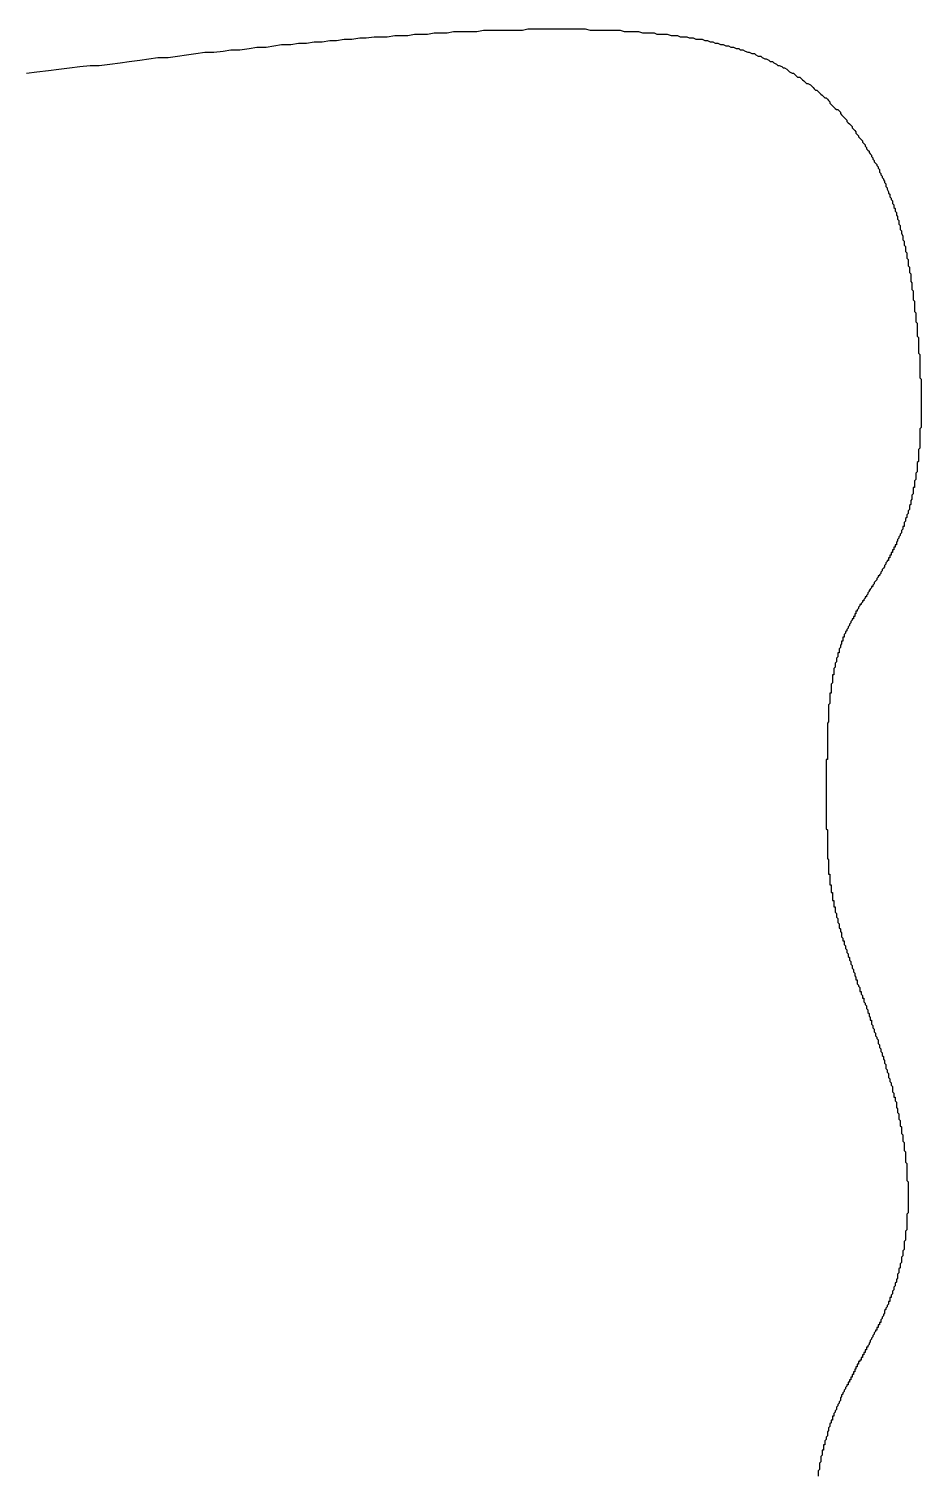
# Model space of a CAD drawing. Header units: millimetres. Extents: x 289 to 9778, y -894 to 6380.
# Drawn here: x 7133.62 to 7140.47, y 618.26 to 629.37 of the extents above; entities that cross this region are included whole.
import ezdxf

# ---------------------------------------------------------------- set-up
doc = ezdxf.new("R2010")
doc.units = ezdxf.units.MM

msp = doc.modelspace()

# ---------------------------------------------------------------- linework, layer by layer
msp.add_polyline3d([(7133.6, 629.028, 0), (7133.68, 629.038, 0), (7133.77, 629.048, 0), (7133.85, 629.058, 0), (7133.93, 629.068, 0), (7134.01, 629.078, 0), (7134.09, 629.088, 0), (7134.16, 629.088, 0), (7134.24, 629.098, 0), (7134.32, 629.108, 0), (7134.39, 629.118, 0), (7134.47, 629.128, 0), (7134.54, 629.138, 0), (7134.61, 629.148, 0), (7134.69, 629.148, 0), (7134.76, 629.158, 0), (7134.83, 629.168, 0), (7134.9, 629.178, 0), (7134.97, 629.188, 0), (7135.04, 629.188, 0), (7135.11, 629.198, 0), (7135.17, 629.208, 0), (7135.24, 629.208, 0), (7135.31, 629.218, 0), (7135.37, 629.228, 0), (7135.44, 629.228, 0), (7135.5, 629.238, 0), (7135.56, 629.248, 0), (7135.63, 629.248, 0), (7135.69, 629.258, 0), (7135.75, 629.258, 0), (7135.81, 629.268, 0), (7135.87, 629.268, 0), (7135.93, 629.278, 0), (7135.98, 629.278, 0), (7136.04, 629.288, 0), (7136.1, 629.288, 0), (7136.16, 629.298, 0), (7136.21, 629.298, 0), (7136.27, 629.308, 0), (7136.32, 629.308, 0), (7136.37, 629.308, 0), (7136.43, 629.318, 0), (7136.48, 629.318, 0), (7136.53, 629.318, 0), (7136.58, 629.328, 0), (7136.63, 629.328, 0), (7136.68, 629.328, 0), (7136.73, 629.338, 0), (7136.78, 629.338, 0), (7136.83, 629.338, 0), (7136.88, 629.348, 0), (7136.93, 629.348, 0), (7136.97, 629.348, 0), (7137.02, 629.348, 0), (7137.06, 629.348, 0), (7137.11, 629.358, 0), (7137.15, 629.358, 0), (7137.2, 629.358, 0), (7137.24, 629.358, 0), (7137.28, 629.358, 0), (7137.32, 629.358, 0), (7137.37, 629.358, 0), (7137.41, 629.358, 0), (7137.45, 629.368, 0), (7137.49, 629.368, 0), (7137.53, 629.368, 0), (7137.57, 629.368, 0), (7137.6, 629.368, 0), (7137.64, 629.368, 0), (7137.68, 629.368, 0), (7137.72, 629.368, 0), (7137.75, 629.368, 0), (7137.79, 629.368, 0), (7137.82, 629.368, 0), (7137.86, 629.368, 0), (7137.89, 629.368, 0), (7137.93, 629.358, 0), (7137.96, 629.358, 0), (7138, 629.358, 0), (7138.03, 629.358, 0), (7138.06, 629.358, 0), (7138.09, 629.358, 0), (7138.12, 629.358, 0), (7138.16, 629.358, 0), (7138.19, 629.348, 0), (7138.22, 629.348, 0), (7138.25, 629.348, 0), (7138.28, 629.348, 0), (7138.3, 629.348, 0), (7138.33, 629.338, 0), (7138.36, 629.338, 0), (7138.39, 629.338, 0), (7138.42, 629.338, 0), (7138.44, 629.328, 0), (7138.47, 629.328, 0), (7138.5, 629.328, 0), (7138.52, 629.328, 0), (7138.55, 629.318, 0), (7138.57, 629.318, 0), (7138.6, 629.318, 0), (7138.62, 629.308, 0), (7138.65, 629.308, 0), (7138.67, 629.308, 0), (7138.69, 629.298, 0), (7138.72, 629.298, 0), (7138.74, 629.288, 0), (7138.76, 629.288, 0), (7138.79, 629.288, 0), (7138.81, 629.278, 0), (7138.83, 629.278, 0), (7138.85, 629.268, 0), (7138.87, 629.268, 0), (7138.89, 629.258, 0), (7138.91, 629.258, 0), (7138.93, 629.248, 0), (7138.95, 629.248, 0), (7138.97, 629.238, 0), (7138.99, 629.238, 0), (7139.01, 629.228, 0), (7139.03, 629.228, 0), (7139.05, 629.218, 0), (7139.07, 629.218, 0), (7139.08, 629.208, 0), (7139.1, 629.208, 0), (7139.12, 629.198, 0), (7139.14, 629.188, 0), (7139.15, 629.188, 0), (7139.17, 629.178, 0), (7139.19, 629.178, 0), (7139.2, 629.168, 0), (7139.22, 629.158, 0), (7139.24, 629.158, 0), (7139.25, 629.148, 0), (7139.27, 629.138, 0), (7139.28, 629.138, 0), (7139.3, 629.128, 0), (7139.31, 629.118, 0), (7139.33, 629.118, 0), (7139.34, 629.108, 0), (7139.36, 629.098, 0), (7139.37, 629.088, 0), (7139.38, 629.088, 0), (7139.4, 629.078, 0), (7139.41, 629.068, 0), (7139.42, 629.068, 0), (7139.44, 629.058, 0), (7139.45, 629.048, 0), (7139.46, 629.038, 0), (7139.48, 629.028, 0), (7139.49, 629.028, 0), (7139.5, 629.018, 0), (7139.51, 629.008, 0), (7139.52, 628.998, 0), (7139.54, 628.998, 0), (7139.55, 628.988, 0), (7139.56, 628.978, 0), (7139.57, 628.968, 0), (7139.58, 628.958, 0), (7139.59, 628.948, 0), (7139.6, 628.948, 0), (7139.62, 628.938, 0), (7139.63, 628.928, 0), (7139.64, 628.918, 0), (7139.65, 628.908, 0), (7139.66, 628.898, 0), (7139.67, 628.898, 0), (7139.68, 628.888, 0), (7139.69, 628.878, 0), (7139.7, 628.868, 0), (7139.71, 628.858, 0), (7139.72, 628.848, 0), (7139.73, 628.838, 0), (7139.74, 628.838, 0), (7139.75, 628.828, 0), (7139.76, 628.818, 0), (7139.77, 628.808, 0), (7139.77, 628.798, 0), (7139.78, 628.788, 0), (7139.79, 628.778, 0), (7139.8, 628.768, 0), (7139.81, 628.758, 0), (7139.82, 628.748, 0), (7139.83, 628.748, 0), (7139.84, 628.738, 0), (7139.85, 628.728, 0), (7139.85, 628.718, 0), (7139.86, 628.708, 0), (7139.87, 628.698, 0), (7139.88, 628.688, 0), (7139.89, 628.678, 0), (7139.9, 628.668, 0), (7139.9, 628.658, 0), (7139.91, 628.648, 0), (7139.92, 628.638, 0), (7139.93, 628.628, 0), (7139.94, 628.618, 0), (7139.94, 628.608, 0), (7139.95, 628.598, 0), (7139.96, 628.588, 0), (7139.97, 628.578, 0), (7139.97, 628.568, 0), (7139.98, 628.558, 0), (7139.99, 628.548, 0), (7139.99, 628.538, 0), (7140, 628.528, 0), (7140.01, 628.518, 0), (7140.02, 628.508, 0), (7140.02, 628.498, 0), (7140.03, 628.488, 0), (7140.04, 628.478, 0), (7140.04, 628.468, 0), (7140.05, 628.458, 0), (7140.05, 628.448, 0), (7140.06, 628.438, 0), (7140.07, 628.428, 0), (7140.07, 628.418, 0), (7140.08, 628.408, 0), (7140.09, 628.398, 0), (7140.09, 628.388, 0), (7140.1, 628.378, 0), (7140.1, 628.368, 0), (7140.11, 628.358, 0), (7140.11, 628.348, 0), (7140.12, 628.338, 0), (7140.13, 628.328, 0), (7140.13, 628.318, 0), (7140.14, 628.308, 0), (7140.14, 628.298, 0), (7140.15, 628.288, 0), (7140.15, 628.268, 0), (7140.16, 628.258, 0), (7140.16, 628.248, 0), (7140.17, 628.238, 0), (7140.17, 628.228, 0), (7140.18, 628.218, 0), (7140.18, 628.208, 0), (7140.19, 628.198, 0), (7140.19, 628.188, 0), (7140.2, 628.178, 0), (7140.2, 628.168, 0), (7140.2, 628.158, 0), (7140.21, 628.148, 0), (7140.21, 628.138, 0), (7140.22, 628.118, 0), (7140.22, 628.108, 0), (7140.23, 628.098, 0), (7140.23, 628.088, 0), (7140.23, 628.078, 0), (7140.24, 628.068, 0), (7140.24, 628.058, 0), (7140.25, 628.048, 0), (7140.25, 628.038, 0), (7140.25, 628.028, 0), (7140.26, 628.018, 0), (7140.26, 627.998, 0), (7140.27, 627.988, 0), (7140.27, 627.978, 0), (7140.27, 627.968, 0), (7140.28, 627.958, 0), (7140.28, 627.948, 0), (7140.28, 627.938, 0), (7140.29, 627.928, 0), (7140.29, 627.918, 0), (7140.29, 627.908, 0), (7140.3, 627.898, 0), (7140.3, 627.878, 0), (7140.3, 627.868, 0), (7140.31, 627.858, 0), (7140.31, 627.848, 0), (7140.31, 627.838, 0), (7140.31, 627.828, 0), (7140.32, 627.818, 0), (7140.32, 627.808, 0), (7140.32, 627.798, 0), (7140.33, 627.778, 0), (7140.33, 627.768, 0), (7140.33, 627.758, 0), (7140.33, 627.748, 0), (7140.34, 627.738, 0), (7140.34, 627.728, 0), (7140.34, 627.718, 0), (7140.34, 627.708, 0), (7140.35, 627.698, 0), (7140.35, 627.688, 0), (7140.35, 627.668, 0), (7140.35, 627.658, 0), (7140.36, 627.648, 0), (7140.36, 627.638, 0), (7140.36, 627.628, 0), (7140.36, 627.618, 0), (7140.36, 627.608, 0), (7140.37, 627.598, 0), (7140.37, 627.588, 0), (7140.37, 627.578, 0), (7140.37, 627.558, 0), (7140.37, 627.548, 0), (7140.38, 627.538, 0), (7140.38, 627.528, 0), (7140.38, 627.518, 0), (7140.38, 627.508, 0), (7140.38, 627.498, 0), (7140.39, 627.488, 0), (7140.39, 627.478, 0), (7140.39, 627.468, 0), (7140.39, 627.448, 0), (7140.39, 627.438, 0), (7140.39, 627.428, 0), (7140.4, 627.418, 0), (7140.4, 627.408, 0), (7140.4, 627.398, 0), (7140.4, 627.388, 0), (7140.4, 627.378, 0), (7140.4, 627.368, 0), (7140.41, 627.358, 0), (7140.41, 627.338, 0), (7140.41, 627.328, 0), (7140.41, 627.318, 0), (7140.41, 627.308, 0), (7140.41, 627.298, 0), (7140.41, 627.288, 0), (7140.42, 627.278, 0), (7140.42, 627.268, 0), (7140.42, 627.258, 0), (7140.42, 627.248, 0), (7140.42, 627.238, 0), (7140.42, 627.228, 0), (7140.42, 627.208, 0), (7140.42, 627.198, 0), (7140.43, 627.188, 0), (7140.43, 627.178, 0), (7140.43, 627.168, 0), (7140.43, 627.158, 0), (7140.43, 627.148, 0), (7140.43, 627.138, 0), (7140.43, 627.128, 0), (7140.43, 627.118, 0), (7140.44, 627.108, 0), (7140.44, 627.098, 0), (7140.44, 627.078, 0), (7140.44, 627.068, 0), (7140.44, 627.058, 0), (7140.44, 627.048, 0), (7140.44, 627.038, 0), (7140.44, 627.028, 0), (7140.44, 627.018, 0), (7140.44, 627.008, 0), (7140.45, 626.998, 0), (7140.45, 626.988, 0), (7140.45, 626.978, 0), (7140.45, 626.968, 0), (7140.45, 626.958, 0), (7140.45, 626.948, 0), (7140.45, 626.938, 0), (7140.45, 626.918, 0), (7140.45, 626.908, 0), (7140.45, 626.898, 0), (7140.45, 626.888, 0), (7140.45, 626.878, 0), (7140.46, 626.868, 0), (7140.46, 626.858, 0), (7140.46, 626.848, 0), (7140.46, 626.838, 0), (7140.46, 626.828, 0), (7140.46, 626.818, 0), (7140.46, 626.808, 0), (7140.46, 626.798, 0), (7140.46, 626.788, 0), (7140.46, 626.778, 0), (7140.46, 626.768, 0), (7140.46, 626.748, 0), (7140.46, 626.738, 0), (7140.46, 626.728, 0), (7140.46, 626.718, 0), (7140.46, 626.708, 0), (7140.46, 626.698, 0), (7140.46, 626.688, 0), (7140.47, 626.678, 0), (7140.47, 626.668, 0), (7140.47, 626.658, 0), (7140.47, 626.648, 0), (7140.47, 626.638, 0), (7140.47, 626.628, 0), (7140.47, 626.618, 0), (7140.47, 626.608, 0), (7140.47, 626.598, 0), (7140.47, 626.588, 0), (7140.47, 626.578, 0), (7140.47, 626.568, 0), (7140.47, 626.558, 0), (7140.47, 626.548, 0), (7140.47, 626.538, 0), (7140.47, 626.528, 0), (7140.47, 626.518, 0), (7140.47, 626.508, 0), (7140.47, 626.498, 0), (7140.47, 626.488, 0), (7140.47, 626.478, 0), (7140.47, 626.468, 0), (7140.47, 626.458, 0), (7140.47, 626.438, 0), (7140.47, 626.428, 0), (7140.47, 626.418, 0), (7140.47, 626.408, 0), (7140.47, 626.398, 0), (7140.47, 626.388, 0), (7140.47, 626.378, 0), (7140.47, 626.368, 0), (7140.47, 626.358, 0), (7140.47, 626.348, 0), (7140.47, 626.338, 0), (7140.47, 626.328, 0), (7140.47, 626.318, 0), (7140.47, 626.308, 0), (7140.46, 626.298, 0), (7140.46, 626.298, 0), (7140.46, 626.288, 0), (7140.46, 626.278, 0), (7140.46, 626.268, 0), (7140.46, 626.258, 0), (7140.46, 626.248, 0), (7140.46, 626.238, 0), (7140.46, 626.228, 0), (7140.46, 626.218, 0), (7140.46, 626.208, 0), (7140.46, 626.198, 0), (7140.46, 626.188, 0), (7140.46, 626.178, 0), (7140.46, 626.168, 0), (7140.46, 626.158, 0), (7140.46, 626.148, 0), (7140.45, 626.138, 0), (7140.45, 626.128, 0), (7140.45, 626.118, 0), (7140.45, 626.108, 0), (7140.45, 626.098, 0), (7140.45, 626.088, 0), (7140.45, 626.078, 0), (7140.45, 626.068, 0), (7140.45, 626.058, 0), (7140.45, 626.048, 0), (7140.45, 626.048, 0), (7140.44, 626.038, 0), (7140.44, 626.028, 0), (7140.44, 626.018, 0), (7140.44, 626.008, 0), (7140.44, 625.998, 0), (7140.44, 625.988, 0), (7140.44, 625.978, 0), (7140.44, 625.968, 0), (7140.43, 625.958, 0), (7140.43, 625.948, 0), (7140.43, 625.938, 0), (7140.43, 625.928, 0), (7140.43, 625.928, 0), (7140.43, 625.918, 0), (7140.43, 625.908, 0), (7140.42, 625.898, 0), (7140.42, 625.888, 0), (7140.42, 625.878, 0), (7140.42, 625.868, 0), (7140.42, 625.858, 0), (7140.42, 625.848, 0), (7140.41, 625.848, 0), (7140.41, 625.838, 0), (7140.41, 625.828, 0), (7140.41, 625.818, 0), (7140.41, 625.808, 0), (7140.41, 625.798, 0), (7140.4, 625.788, 0), (7140.4, 625.778, 0), (7140.4, 625.778, 0), (7140.4, 625.768, 0), (7140.4, 625.758, 0), (7140.39, 625.748, 0), (7140.39, 625.738, 0), (7140.39, 625.728, 0), (7140.39, 625.718, 0), (7140.39, 625.718, 0), (7140.38, 625.708, 0), (7140.38, 625.698, 0), (7140.38, 625.688, 0), (7140.38, 625.678, 0), (7140.37, 625.668, 0), (7140.37, 625.668, 0), (7140.37, 625.658, 0), (7140.37, 625.648, 0), (7140.36, 625.638, 0), (7140.36, 625.628, 0), (7140.36, 625.628, 0), (7140.36, 625.618, 0), (7140.35, 625.608, 0), (7140.35, 625.598, 0), (7140.35, 625.588, 0), (7140.35, 625.588, 0), (7140.34, 625.578, 0), (7140.34, 625.568, 0), (7140.34, 625.558, 0), (7140.34, 625.548, 0), (7140.33, 625.548, 0), (7140.33, 625.538, 0), (7140.33, 625.528, 0), (7140.32, 625.518, 0), (7140.32, 625.518, 0), (7140.32, 625.508, 0), (7140.32, 625.498, 0), (7140.31, 625.488, 0), (7140.31, 625.488, 0), (7140.31, 625.478, 0), (7140.3, 625.468, 0), (7140.3, 625.458, 0), (7140.3, 625.458, 0), (7140.29, 625.448, 0), (7140.29, 625.438, 0), (7140.29, 625.438, 0), (7140.28, 625.428, 0), (7140.28, 625.418, 0), (7140.28, 625.408, 0), (7140.27, 625.408, 0), (7140.27, 625.398, 0), (7140.27, 625.388, 0), (7140.26, 625.388, 0), (7140.26, 625.378, 0), (7140.26, 625.368, 0), (7140.25, 625.368, 0), (7140.25, 625.358, 0), (7140.25, 625.348, 0), (7140.24, 625.348, 0), (7140.24, 625.338, 0), (7140.24, 625.328, 0), (7140.23, 625.328, 0), (7140.23, 625.318, 0), (7140.23, 625.308, 0), (7140.22, 625.308, 0), (7140.22, 625.298, 0), (7140.22, 625.288, 0), (7140.21, 625.288, 0), (7140.21, 625.278, 0), (7140.21, 625.278, 0), (7140.2, 625.268, 0), (7140.2, 625.258, 0), (7140.2, 625.258, 0), (7140.19, 625.248, 0), (7140.19, 625.238, 0), (7140.19, 625.238, 0), (7140.18, 625.228, 0), (7140.18, 625.228, 0), (7140.17, 625.218, 0), (7140.17, 625.208, 0), (7140.17, 625.208, 0), (7140.16, 625.198, 0), (7140.16, 625.198, 0), (7140.16, 625.188, 0), (7140.15, 625.178, 0), (7140.15, 625.178, 0), (7140.15, 625.168, 0), (7140.14, 625.168, 0), (7140.14, 625.158, 0), (7140.14, 625.158, 0), (7140.13, 625.148, 0), (7140.13, 625.138, 0), (7140.13, 625.138, 0), (7140.12, 625.128, 0), (7140.12, 625.128, 0), (7140.11, 625.118, 0), (7140.11, 625.118, 0), (7140.11, 625.108, 0), (7140.1, 625.098, 0), (7140.1, 625.098, 0), (7140.1, 625.088, 0), (7140.09, 625.088, 0), (7140.09, 625.078, 0), (7140.09, 625.078, 0), (7140.08, 625.068, 0), (7140.08, 625.068, 0), (7140.08, 625.058, 0), (7140.07, 625.058, 0), (7140.07, 625.048, 0), (7140.07, 625.048, 0), (7140.06, 625.038, 0), (7140.06, 625.028, 0), (7140.06, 625.028, 0), (7140.05, 625.018, 0), (7140.05, 625.018, 0), (7140.05, 625.008, 0), (7140.04, 625.008, 0), (7140.04, 624.998, 0), (7140.04, 624.998, 0), (7140.03, 624.988, 0), (7140.03, 624.988, 0), (7140.03, 624.978, 0), (7140.02, 624.978, 0), (7140.02, 624.968, 0), (7140.02, 624.968, 0), (7140.01, 624.958, 0), (7140.01, 624.958, 0), (7140.01, 624.948, 0), (7140, 624.948, 0), (7140, 624.938, 0), (7140, 624.938, 0), (7139.99, 624.928, 0), (7139.99, 624.928, 0), (7139.99, 624.918, 0), (7139.99, 624.918, 0), (7139.98, 624.908, 0), (7139.98, 624.908, 0), (7139.98, 624.898, 0), (7139.97, 624.898, 0), (7139.97, 624.888, 0), (7139.97, 624.878, 0), (7139.96, 624.878, 0), (7139.96, 624.868, 0), (7139.96, 624.868, 0), (7139.96, 624.858, 0), (7139.95, 624.858, 0), (7139.95, 624.848, 0), (7139.95, 624.848, 0), (7139.95, 624.838, 0), (7139.94, 624.838, 0), (7139.94, 624.828, 0), (7139.94, 624.828, 0), (7139.93, 624.818, 0), (7139.93, 624.818, 0), (7139.93, 624.808, 0), (7139.93, 624.808, 0), (7139.92, 624.798, 0), (7139.92, 624.798, 0), (7139.92, 624.788, 0), (7139.92, 624.788, 0), (7139.91, 624.778, 0), (7139.91, 624.778, 0), (7139.91, 624.768, 0), (7139.91, 624.768, 0), (7139.9, 624.758, 0), (7139.9, 624.758, 0), (7139.9, 624.748, 0), (7139.9, 624.748, 0), (7139.89, 624.738, 0), (7139.89, 624.738, 0), (7139.89, 624.728, 0), (7139.89, 624.728, 0), (7139.88, 624.718, 0), (7139.88, 624.718, 0), (7139.88, 624.708, 0), (7139.88, 624.708, 0), (7139.88, 624.698, 0), (7139.87, 624.698, 0), (7139.87, 624.688, 0), (7139.87, 624.678, 0), (7139.87, 624.678, 0), (7139.87, 624.668, 0), (7139.86, 624.668, 0), (7139.86, 624.658, 0), (7139.86, 624.658, 0), (7139.86, 624.648, 0), (7139.86, 624.648, 0), (7139.85, 624.638, 0), (7139.85, 624.638, 0), (7139.85, 624.628, 0), (7139.85, 624.618, 0), (7139.85, 624.618, 0), (7139.84, 624.608, 0), (7139.84, 624.608, 0), (7139.84, 624.598, 0), (7139.84, 624.598, 0), (7139.84, 624.588, 0), (7139.84, 624.578, 0), (7139.83, 624.578, 0), (7139.83, 624.568, 0), (7139.83, 624.568, 0), (7139.83, 624.558, 0), (7139.83, 624.548, 0), (7139.83, 624.548, 0), (7139.82, 624.538, 0), (7139.82, 624.538, 0), (7139.82, 624.528, 0), (7139.82, 624.518, 0), (7139.82, 624.518, 0), (7139.82, 624.508, 0), (7139.81, 624.498, 0), (7139.81, 624.498, 0), (7139.81, 624.488, 0), (7139.81, 624.478, 0), (7139.81, 624.478, 0), (7139.81, 624.468, 0), (7139.81, 624.468, 0), (7139.8, 624.458, 0), (7139.8, 624.448, 0), (7139.8, 624.448, 0), (7139.8, 624.438, 0), (7139.8, 624.428, 0), (7139.8, 624.428, 0), (7139.8, 624.418, 0), (7139.8, 624.408, 0), (7139.79, 624.408, 0), (7139.79, 624.398, 0), (7139.79, 624.388, 0), (7139.79, 624.388, 0), (7139.79, 624.378, 0), (7139.79, 624.368, 0), (7139.79, 624.358, 0), (7139.79, 624.358, 0), (7139.79, 624.348, 0), (7139.78, 624.338, 0), (7139.78, 624.338, 0), (7139.78, 624.328, 0), (7139.78, 624.318, 0), (7139.78, 624.318, 0), (7139.78, 624.308, 0), (7139.78, 624.298, 0), (7139.78, 624.288, 0), (7139.78, 624.288, 0), (7139.78, 624.278, 0), (7139.78, 624.268, 0), (7139.77, 624.268, 0), (7139.77, 624.258, 0), (7139.77, 624.248, 0), (7139.77, 624.238, 0), (7139.77, 624.238, 0), (7139.77, 624.228, 0), (7139.77, 624.218, 0), (7139.77, 624.218, 0), (7139.77, 624.208, 0), (7139.77, 624.198, 0), (7139.77, 624.188, 0), (7139.77, 624.188, 0), (7139.76, 624.178, 0), (7139.76, 624.168, 0), (7139.76, 624.158, 0), (7139.76, 624.158, 0), (7139.76, 624.148, 0), (7139.76, 624.138, 0), (7139.76, 624.128, 0), (7139.76, 624.128, 0), (7139.76, 624.118, 0), (7139.76, 624.108, 0), (7139.76, 624.098, 0), (7139.76, 624.098, 0), (7139.76, 624.088, 0), (7139.76, 624.078, 0), (7139.76, 624.068, 0), (7139.76, 624.068, 0), (7139.76, 624.058, 0), (7139.76, 624.048, 0), (7139.75, 624.038, 0), (7139.75, 624.038, 0), (7139.75, 624.028, 0), (7139.75, 624.018, 0), (7139.75, 624.008, 0), (7139.75, 624.008, 0), (7139.75, 623.998, 0), (7139.75, 623.988, 0), (7139.75, 623.978, 0), (7139.75, 623.978, 0), (7139.75, 623.968, 0), (7139.75, 623.958, 0), (7139.75, 623.948, 0), (7139.75, 623.948, 0), (7139.75, 623.938, 0), (7139.75, 623.928, 0), (7139.75, 623.918, 0), (7139.75, 623.918, 0), (7139.75, 623.908, 0), (7139.75, 623.898, 0), (7139.75, 623.888, 0), (7139.75, 623.888, 0), (7139.75, 623.878, 0), (7139.75, 623.868, 0), (7139.75, 623.858, 0), (7139.75, 623.848, 0), (7139.75, 623.848, 0), (7139.75, 623.838, 0), (7139.75, 623.828, 0), (7139.75, 623.818, 0), (7139.75, 623.818, 0), (7139.75, 623.808, 0), (7139.75, 623.798, 0), (7139.75, 623.788, 0), (7139.75, 623.788, 0), (7139.75, 623.778, 0), (7139.75, 623.768, 0), (7139.75, 623.758, 0), (7139.74, 623.758, 0), (7139.74, 623.748, 0), (7139.74, 623.738, 0), (7139.74, 623.728, 0), (7139.74, 623.728, 0), (7139.74, 623.718, 0), (7139.74, 623.708, 0), (7139.74, 623.698, 0), (7139.74, 623.698, 0), (7139.74, 623.688, 0), (7139.74, 623.678, 0), (7139.74, 623.668, 0), (7139.74, 623.668, 0), (7139.74, 623.658, 0), (7139.74, 623.648, 0), (7139.74, 623.638, 0), (7139.74, 623.638, 0), (7139.74, 623.628, 0), (7139.74, 623.618, 0), (7139.74, 623.608, 0), (7139.74, 623.608, 0), (7139.74, 623.598, 0), (7139.74, 623.588, 0), (7139.74, 623.588, 0), (7139.74, 623.578, 0), (7139.74, 623.568, 0), (7139.74, 623.558, 0), (7139.74, 623.558, 0), (7139.74, 623.548, 0), (7139.74, 623.538, 0), (7139.74, 623.528, 0), (7139.74, 623.528, 0), (7139.74, 623.518, 0), (7139.74, 623.508, 0), (7139.74, 623.508, 0), (7139.74, 623.498, 0), (7139.74, 623.488, 0), (7139.74, 623.478, 0), (7139.74, 623.478, 0), (7139.74, 623.468, 0), (7139.74, 623.458, 0), (7139.74, 623.458, 0), (7139.74, 623.448, 0), (7139.74, 623.438, 0), (7139.74, 623.438, 0), (7139.74, 623.428, 0), (7139.74, 623.418, 0), (7139.74, 623.408, 0), (7139.74, 623.408, 0), (7139.74, 623.398, 0), (7139.74, 623.388, 0), (7139.74, 623.388, 0), (7139.74, 623.378, 0), (7139.74, 623.368, 0), (7139.74, 623.368, 0), (7139.74, 623.358, 0), (7139.74, 623.348, 0), (7139.74, 623.348, 0), (7139.74, 623.338, 0), (7139.74, 623.328, 0), (7139.74, 623.328, 0), (7139.74, 623.318, 0), (7139.74, 623.308, 0), (7139.74, 623.308, 0), (7139.74, 623.298, 0), (7139.74, 623.288, 0), (7139.74, 623.288, 0), (7139.74, 623.278, 0), (7139.74, 623.278, 0), (7139.74, 623.268, 0), (7139.74, 623.258, 0), (7139.74, 623.258, 0), (7139.74, 623.248, 0), (7139.74, 623.238, 0), (7139.74, 623.238, 0), (7139.74, 623.228, 0), (7139.75, 623.218, 0), (7139.75, 623.218, 0), (7139.75, 623.208, 0), (7139.75, 623.208, 0), (7139.75, 623.198, 0), (7139.75, 623.188, 0), (7139.75, 623.188, 0), (7139.75, 623.178, 0), (7139.75, 623.178, 0), (7139.75, 623.168, 0), (7139.75, 623.158, 0), (7139.75, 623.158, 0), (7139.75, 623.148, 0), (7139.75, 623.138, 0), (7139.75, 623.138, 0), (7139.75, 623.128, 0), (7139.75, 623.128, 0), (7139.75, 623.118, 0), (7139.75, 623.108, 0), (7139.75, 623.108, 0), (7139.75, 623.098, 0), (7139.75, 623.098, 0), (7139.75, 623.088, 0), (7139.75, 623.078, 0), (7139.75, 623.078, 0), (7139.75, 623.068, 0), (7139.75, 623.068, 0), (7139.75, 623.058, 0), (7139.75, 623.048, 0), (7139.75, 623.048, 0), (7139.75, 623.038, 0), (7139.75, 623.038, 0), (7139.75, 623.028, 0), (7139.75, 623.018, 0), (7139.75, 623.018, 0), (7139.75, 623.008, 0), (7139.75, 623.008, 0), (7139.75, 622.998, 0), (7139.75, 622.998, 0), (7139.76, 622.988, 0), (7139.76, 622.978, 0), (7139.76, 622.978, 0), (7139.76, 622.968, 0), (7139.76, 622.968, 0), (7139.76, 622.958, 0), (7139.76, 622.948, 0), (7139.76, 622.948, 0), (7139.76, 622.938, 0), (7139.76, 622.938, 0), (7139.76, 622.928, 0), (7139.76, 622.928, 0), (7139.76, 622.918, 0), (7139.76, 622.908, 0), (7139.76, 622.908, 0), (7139.76, 622.898, 0), (7139.76, 622.898, 0), (7139.76, 622.888, 0), (7139.76, 622.878, 0), (7139.77, 622.878, 0), (7139.77, 622.868, 0), (7139.77, 622.868, 0), (7139.77, 622.858, 0), (7139.77, 622.858, 0), (7139.77, 622.848, 0), (7139.77, 622.838, 0), (7139.77, 622.838, 0), (7139.77, 622.828, 0), (7139.77, 622.828, 0), (7139.77, 622.818, 0), (7139.77, 622.808, 0), (7139.77, 622.808, 0), (7139.77, 622.798, 0), (7139.78, 622.798, 0), (7139.78, 622.788, 0), (7139.78, 622.778, 0), (7139.78, 622.778, 0), (7139.78, 622.768, 0), (7139.78, 622.768, 0), (7139.78, 622.758, 0), (7139.78, 622.758, 0), (7139.78, 622.748, 0), (7139.78, 622.738, 0), (7139.79, 622.738, 0), (7139.79, 622.728, 0), (7139.79, 622.728, 0), (7139.79, 622.718, 0), (7139.79, 622.708, 0), (7139.79, 622.708, 0), (7139.79, 622.698, 0), (7139.79, 622.688, 0), (7139.79, 622.688, 0), (7139.79, 622.678, 0), (7139.8, 622.678, 0), (7139.8, 622.668, 0), (7139.8, 622.658, 0), (7139.8, 622.658, 0), (7139.8, 622.648, 0), (7139.8, 622.648, 0), (7139.8, 622.638, 0), (7139.8, 622.628, 0), (7139.81, 622.628, 0), (7139.81, 622.618, 0), (7139.81, 622.608, 0), (7139.81, 622.608, 0), (7139.81, 622.598, 0), (7139.81, 622.598, 0), (7139.81, 622.588, 0), (7139.82, 622.578, 0), (7139.82, 622.578, 0), (7139.82, 622.568, 0), (7139.82, 622.558, 0), (7139.82, 622.558, 0), (7139.82, 622.548, 0), (7139.83, 622.538, 0), (7139.83, 622.538, 0), (7139.83, 622.528, 0), (7139.83, 622.518, 0), (7139.83, 622.518, 0), (7139.83, 622.508, 0), (7139.84, 622.498, 0), (7139.84, 622.498, 0), (7139.84, 622.488, 0), (7139.84, 622.478, 0), (7139.84, 622.478, 0), (7139.84, 622.468, 0), (7139.85, 622.458, 0), (7139.85, 622.458, 0), (7139.85, 622.448, 0), (7139.85, 622.438, 0), (7139.85, 622.438, 0), (7139.86, 622.428, 0), (7139.86, 622.418, 0), (7139.86, 622.418, 0), (7139.86, 622.408, 0), (7139.86, 622.398, 0), (7139.87, 622.388, 0), (7139.87, 622.388, 0), (7139.87, 622.378, 0), (7139.87, 622.368, 0), (7139.88, 622.368, 0), (7139.88, 622.358, 0), (7139.88, 622.348, 0), (7139.88, 622.338, 0), (7139.88, 622.338, 0), (7139.89, 622.328, 0), (7139.89, 622.318, 0), (7139.89, 622.308, 0), (7139.89, 622.308, 0), (7139.9, 622.298, 0), (7139.9, 622.288, 0), (7139.9, 622.288, 0), (7139.9, 622.278, 0), (7139.91, 622.268, 0), (7139.91, 622.258, 0), (7139.91, 622.248, 0), (7139.91, 622.248, 0), (7139.92, 622.238, 0), (7139.92, 622.228, 0), (7139.92, 622.218, 0), (7139.92, 622.218, 0), (7139.93, 622.208, 0), (7139.93, 622.198, 0), (7139.93, 622.188, 0), (7139.93, 622.188, 0), (7139.94, 622.178, 0), (7139.94, 622.168, 0), (7139.94, 622.158, 0), (7139.95, 622.148, 0), (7139.95, 622.148, 0), (7139.95, 622.138, 0), (7139.95, 622.128, 0), (7139.96, 622.118, 0), (7139.96, 622.108, 0), (7139.96, 622.108, 0), (7139.96, 622.098, 0), (7139.97, 622.088, 0), (7139.97, 622.078, 0), (7139.97, 622.068, 0), (7139.98, 622.068, 0), (7139.98, 622.058, 0), (7139.98, 622.048, 0), (7139.98, 622.038, 0), (7139.99, 622.028, 0), (7139.99, 622.028, 0), (7139.99, 622.018, 0), (7140, 622.008, 0), (7140, 621.998, 0), (7140, 621.988, 0), (7140, 621.978, 0), (7140.01, 621.978, 0), (7140.01, 621.968, 0), (7140.01, 621.958, 0), (7140.02, 621.948, 0), (7140.02, 621.938, 0), (7140.02, 621.928, 0), (7140.03, 621.928, 0), (7140.03, 621.918, 0), (7140.03, 621.908, 0), (7140.03, 621.898, 0), (7140.04, 621.888, 0), (7140.04, 621.878, 0), (7140.04, 621.878, 0), (7140.05, 621.868, 0), (7140.05, 621.858, 0), (7140.05, 621.848, 0), (7140.06, 621.838, 0), (7140.06, 621.828, 0), (7140.06, 621.818, 0), (7140.06, 621.818, 0), (7140.07, 621.808, 0), (7140.07, 621.798, 0), (7140.07, 621.788, 0), (7140.08, 621.778, 0), (7140.08, 621.768, 0), (7140.08, 621.758, 0), (7140.09, 621.758, 0), (7140.09, 621.748, 0), (7140.09, 621.738, 0), (7140.09, 621.728, 0), (7140.1, 621.718, 0), (7140.1, 621.708, 0), (7140.1, 621.698, 0), (7140.11, 621.688, 0), (7140.11, 621.688, 0), (7140.11, 621.678, 0), (7140.11, 621.668, 0), (7140.12, 621.658, 0), (7140.12, 621.648, 0), (7140.12, 621.638, 0), (7140.13, 621.628, 0), (7140.13, 621.618, 0), (7140.13, 621.618, 0), (7140.14, 621.608, 0), (7140.14, 621.598, 0), (7140.14, 621.588, 0), (7140.14, 621.578, 0), (7140.15, 621.568, 0), (7140.15, 621.558, 0), (7140.15, 621.548, 0), (7140.16, 621.538, 0), (7140.16, 621.538, 0), (7140.16, 621.528, 0), (7140.16, 621.518, 0), (7140.17, 621.508, 0), (7140.17, 621.498, 0), (7140.17, 621.488, 0), (7140.18, 621.478, 0), (7140.18, 621.468, 0), (7140.18, 621.458, 0), (7140.18, 621.458, 0), (7140.19, 621.448, 0), (7140.19, 621.438, 0), (7140.19, 621.428, 0), (7140.2, 621.418, 0), (7140.2, 621.408, 0), (7140.2, 621.398, 0), (7140.2, 621.388, 0), (7140.21, 621.378, 0), (7140.21, 621.368, 0), (7140.21, 621.368, 0), (7140.21, 621.358, 0), (7140.22, 621.348, 0), (7140.22, 621.338, 0), (7140.22, 621.328, 0), (7140.22, 621.318, 0), (7140.23, 621.308, 0), (7140.23, 621.298, 0), (7140.23, 621.288, 0), (7140.24, 621.278, 0), (7140.24, 621.268, 0), (7140.24, 621.268, 0), (7140.24, 621.258, 0), (7140.25, 621.248, 0), (7140.25, 621.238, 0), (7140.25, 621.228, 0), (7140.25, 621.218, 0), (7140.25, 621.208, 0), (7140.26, 621.198, 0), (7140.26, 621.188, 0), (7140.26, 621.178, 0), (7140.26, 621.168, 0), (7140.27, 621.168, 0), (7140.27, 621.158, 0), (7140.27, 621.148, 0), (7140.27, 621.138, 0), (7140.28, 621.128, 0), (7140.28, 621.118, 0), (7140.28, 621.108, 0), (7140.28, 621.098, 0), (7140.28, 621.088, 0), (7140.29, 621.078, 0), (7140.29, 621.068, 0), (7140.29, 621.068, 0), (7140.29, 621.058, 0), (7140.29, 621.048, 0), (7140.3, 621.038, 0), (7140.3, 621.028, 0), (7140.3, 621.018, 0), (7140.3, 621.008, 0), (7140.3, 620.998, 0), (7140.31, 620.988, 0), (7140.31, 620.978, 0), (7140.31, 620.968, 0), (7140.31, 620.968, 0), (7140.31, 620.958, 0), (7140.31, 620.948, 0), (7140.32, 620.938, 0), (7140.32, 620.928, 0), (7140.32, 620.918, 0), (7140.32, 620.908, 0), (7140.32, 620.898, 0), (7140.32, 620.888, 0), (7140.33, 620.878, 0), (7140.33, 620.878, 0), (7140.33, 620.868, 0), (7140.33, 620.858, 0), (7140.33, 620.848, 0), (7140.33, 620.838, 0), (7140.33, 620.828, 0), (7140.34, 620.818, 0), (7140.34, 620.808, 0), (7140.34, 620.798, 0), (7140.34, 620.788, 0), (7140.34, 620.788, 0), (7140.34, 620.778, 0), (7140.34, 620.768, 0), (7140.34, 620.758, 0), (7140.35, 620.748, 0), (7140.35, 620.738, 0), (7140.35, 620.728, 0), (7140.35, 620.718, 0), (7140.35, 620.708, 0), (7140.35, 620.698, 0), (7140.35, 620.698, 0), (7140.35, 620.688, 0), (7140.35, 620.678, 0), (7140.35, 620.668, 0), (7140.36, 620.658, 0), (7140.36, 620.648, 0), (7140.36, 620.638, 0), (7140.36, 620.628, 0), (7140.36, 620.618, 0), (7140.36, 620.618, 0), (7140.36, 620.608, 0), (7140.36, 620.598, 0), (7140.36, 620.588, 0), (7140.36, 620.578, 0), (7140.36, 620.568, 0), (7140.36, 620.558, 0), (7140.36, 620.548, 0), (7140.36, 620.548, 0), (7140.36, 620.538, 0), (7140.36, 620.528, 0), (7140.37, 620.518, 0), (7140.37, 620.508, 0), (7140.37, 620.498, 0), (7140.37, 620.488, 0), (7140.37, 620.478, 0), (7140.37, 620.478, 0), (7140.37, 620.468, 0), (7140.37, 620.458, 0), (7140.37, 620.448, 0), (7140.37, 620.438, 0), (7140.37, 620.428, 0), (7140.37, 620.418, 0), (7140.37, 620.408, 0), (7140.37, 620.408, 0), (7140.37, 620.398, 0), (7140.37, 620.388, 0), (7140.37, 620.378, 0), (7140.37, 620.368, 0), (7140.37, 620.358, 0), (7140.37, 620.348, 0), (7140.37, 620.348, 0), (7140.37, 620.338, 0), (7140.37, 620.328, 0), (7140.37, 620.318, 0), (7140.37, 620.308, 0), (7140.37, 620.298, 0), (7140.37, 620.288, 0), (7140.37, 620.288, 0), (7140.37, 620.278, 0), (7140.36, 620.268, 0), (7140.36, 620.258, 0), (7140.36, 620.248, 0), (7140.36, 620.238, 0), (7140.36, 620.228, 0), (7140.36, 620.228, 0), (7140.36, 620.218, 0), (7140.36, 620.208, 0), (7140.36, 620.198, 0), (7140.36, 620.188, 0), (7140.36, 620.178, 0), (7140.36, 620.168, 0), (7140.36, 620.168, 0), (7140.36, 620.158, 0), (7140.36, 620.148, 0), (7140.35, 620.138, 0), (7140.35, 620.128, 0), (7140.35, 620.118, 0), (7140.35, 620.118, 0), (7140.35, 620.108, 0), (7140.35, 620.098, 0), (7140.35, 620.088, 0), (7140.35, 620.078, 0), (7140.35, 620.068, 0), (7140.35, 620.068, 0), (7140.34, 620.058, 0), (7140.34, 620.048, 0), (7140.34, 620.038, 0), (7140.34, 620.028, 0), (7140.34, 620.018, 0), (7140.34, 620.018, 0), (7140.34, 620.008, 0), (7140.34, 619.998, 0), (7140.33, 619.988, 0), (7140.33, 619.978, 0), (7140.33, 619.968, 0), (7140.33, 619.968, 0), (7140.33, 619.958, 0), (7140.33, 619.948, 0), (7140.32, 619.938, 0), (7140.32, 619.928, 0), (7140.32, 619.928, 0), (7140.32, 619.918, 0), (7140.32, 619.908, 0), (7140.32, 619.898, 0), (7140.31, 619.888, 0), (7140.31, 619.878, 0), (7140.31, 619.878, 0), (7140.31, 619.868, 0), (7140.31, 619.858, 0), (7140.3, 619.848, 0), (7140.3, 619.838, 0), (7140.3, 619.838, 0), (7140.3, 619.828, 0), (7140.3, 619.818, 0), (7140.29, 619.808, 0), (7140.29, 619.798, 0), (7140.29, 619.798, 0), (7140.29, 619.788, 0), (7140.29, 619.778, 0), (7140.28, 619.768, 0), (7140.28, 619.768, 0), (7140.28, 619.758, 0), (7140.28, 619.748, 0), (7140.27, 619.738, 0), (7140.27, 619.728, 0), (7140.27, 619.728, 0), (7140.27, 619.718, 0), (7140.26, 619.708, 0), (7140.26, 619.698, 0), (7140.26, 619.698, 0), (7140.26, 619.688, 0), (7140.25, 619.678, 0), (7140.25, 619.668, 0), (7140.25, 619.658, 0), (7140.25, 619.658, 0), (7140.24, 619.648, 0), (7140.24, 619.638, 0), (7140.24, 619.628, 0), (7140.23, 619.628, 0), (7140.23, 619.618, 0), (7140.23, 619.608, 0), (7140.23, 619.598, 0), (7140.22, 619.598, 0), (7140.22, 619.588, 0), (7140.22, 619.578, 0), (7140.21, 619.568, 0), (7140.21, 619.568, 0), (7140.21, 619.558, 0), (7140.2, 619.548, 0), (7140.2, 619.548, 0), (7140.2, 619.538, 0), (7140.19, 619.528, 0), (7140.19, 619.518, 0), (7140.19, 619.518, 0), (7140.19, 619.508, 0), (7140.18, 619.498, 0), (7140.18, 619.488, 0), (7140.18, 619.488, 0), (7140.17, 619.478, 0), (7140.17, 619.468, 0), (7140.17, 619.468, 0), (7140.16, 619.458, 0), (7140.16, 619.448, 0), (7140.16, 619.438, 0), (7140.15, 619.438, 0), (7140.15, 619.428, 0), (7140.15, 619.418, 0), (7140.14, 619.418, 0), (7140.14, 619.408, 0), (7140.14, 619.398, 0), (7140.13, 619.398, 0), (7140.13, 619.388, 0), (7140.13, 619.378, 0), (7140.12, 619.378, 0), (7140.12, 619.368, 0), (7140.11, 619.358, 0), (7140.11, 619.348, 0), (7140.11, 619.348, 0), (7140.1, 619.338, 0), (7140.1, 619.328, 0), (7140.1, 619.328, 0), (7140.09, 619.318, 0), (7140.09, 619.308, 0), (7140.09, 619.308, 0), (7140.08, 619.298, 0), (7140.08, 619.288, 0), (7140.08, 619.288, 0), (7140.07, 619.278, 0), (7140.07, 619.268, 0), (7140.07, 619.268, 0), (7140.06, 619.258, 0), (7140.06, 619.248, 0), (7140.05, 619.248, 0), (7140.05, 619.238, 0), (7140.05, 619.228, 0), (7140.04, 619.228, 0), (7140.04, 619.218, 0), (7140.04, 619.208, 0), (7140.03, 619.208, 0), (7140.03, 619.198, 0), (7140.03, 619.188, 0), (7140.02, 619.188, 0), (7140.02, 619.178, 0), (7140.02, 619.168, 0), (7140.01, 619.168, 0), (7140.01, 619.158, 0), (7140.01, 619.148, 0), (7140, 619.148, 0), (7140, 619.138, 0), (7139.99, 619.138, 0), (7139.99, 619.128, 0), (7139.99, 619.118, 0), (7139.98, 619.118, 0), (7139.98, 619.108, 0), (7139.98, 619.098, 0), (7139.97, 619.098, 0), (7139.97, 619.088, 0), (7139.97, 619.078, 0), (7139.96, 619.078, 0), (7139.96, 619.068, 0), (7139.96, 619.058, 0), (7139.95, 619.058, 0), (7139.95, 619.048, 0), (7139.95, 619.038, 0), (7139.94, 619.038, 0), (7139.94, 619.028, 0), (7139.94, 619.018, 0), (7139.93, 619.018, 0), (7139.93, 619.008, 0), (7139.93, 618.998, 0), (7139.92, 618.998, 0), (7139.92, 618.988, 0), (7139.92, 618.978, 0), (7139.91, 618.978, 0), (7139.91, 618.968, 0), (7139.91, 618.958, 0), (7139.9, 618.958, 0), (7139.9, 618.948, 0), (7139.9, 618.948, 0), (7139.89, 618.938, 0), (7139.89, 618.928, 0), (7139.89, 618.928, 0), (7139.88, 618.918, 0), (7139.88, 618.908, 0), (7139.88, 618.908, 0), (7139.87, 618.898, 0), (7139.87, 618.888, 0), (7139.87, 618.888, 0), (7139.86, 618.878, 0), (7139.86, 618.868, 0), (7139.86, 618.868, 0), (7139.85, 618.858, 0), (7139.85, 618.848, 0), (7139.85, 618.848, 0), (7139.85, 618.838, 0), (7139.84, 618.828, 0), (7139.84, 618.828, 0), (7139.84, 618.818, 0), (7139.83, 618.808, 0), (7139.83, 618.808, 0), (7139.83, 618.798, 0), (7139.82, 618.788, 0), (7139.82, 618.778, 0), (7139.82, 618.778, 0), (7139.82, 618.768, 0), (7139.81, 618.758, 0), (7139.81, 618.758, 0), (7139.81, 618.748, 0), (7139.8, 618.738, 0), (7139.8, 618.738, 0), (7139.8, 618.728, 0), (7139.8, 618.718, 0), (7139.79, 618.718, 0), (7139.79, 618.708, 0), (7139.79, 618.698, 0), (7139.79, 618.688, 0), (7139.78, 618.688, 0), (7139.78, 618.678, 0), (7139.78, 618.668, 0), (7139.78, 618.668, 0), (7139.77, 618.658, 0), (7139.77, 618.648, 0), (7139.77, 618.638, 0), (7139.77, 618.638, 0), (7139.76, 618.628, 0), (7139.76, 618.618, 0), (7139.76, 618.618, 0), (7139.76, 618.608, 0), (7139.75, 618.598, 0), (7139.75, 618.588, 0), (7139.75, 618.588, 0), (7139.75, 618.578, 0), (7139.75, 618.568, 0), (7139.74, 618.558, 0), (7139.74, 618.558, 0), (7139.74, 618.548, 0), (7139.74, 618.538, 0), (7139.73, 618.528, 0), (7139.73, 618.528, 0), (7139.73, 618.518, 0), (7139.73, 618.508, 0), (7139.73, 618.498, 0), (7139.72, 618.498, 0), (7139.72, 618.488, 0), (7139.72, 618.478, 0), (7139.72, 618.468, 0), (7139.72, 618.458, 0), (7139.71, 618.458, 0), (7139.71, 618.448, 0), (7139.71, 618.438, 0), (7139.71, 618.428, 0), (7139.71, 618.418, 0), (7139.71, 618.418, 0), (7139.7, 618.408, 0), (7139.7, 618.398, 0), (7139.7, 618.388, 0), (7139.7, 618.378, 0), (7139.7, 618.378, 0), (7139.7, 618.368, 0), (7139.69, 618.358, 0), (7139.69, 618.348, 0), (7139.69, 618.338, 0), (7139.69, 618.328, 0), (7139.69, 618.328, 0), (7139.69, 618.318, 0), (7139.69, 618.308, 0), (7139.68, 618.298, 0), (7139.68, 618.288, 0), (7139.68, 618.278, 0), (7139.68, 618.278, 0), (7139.68, 618.268, 0), (7139.68, 618.258, 0)])

doc.saveas('drawing.dxf')
